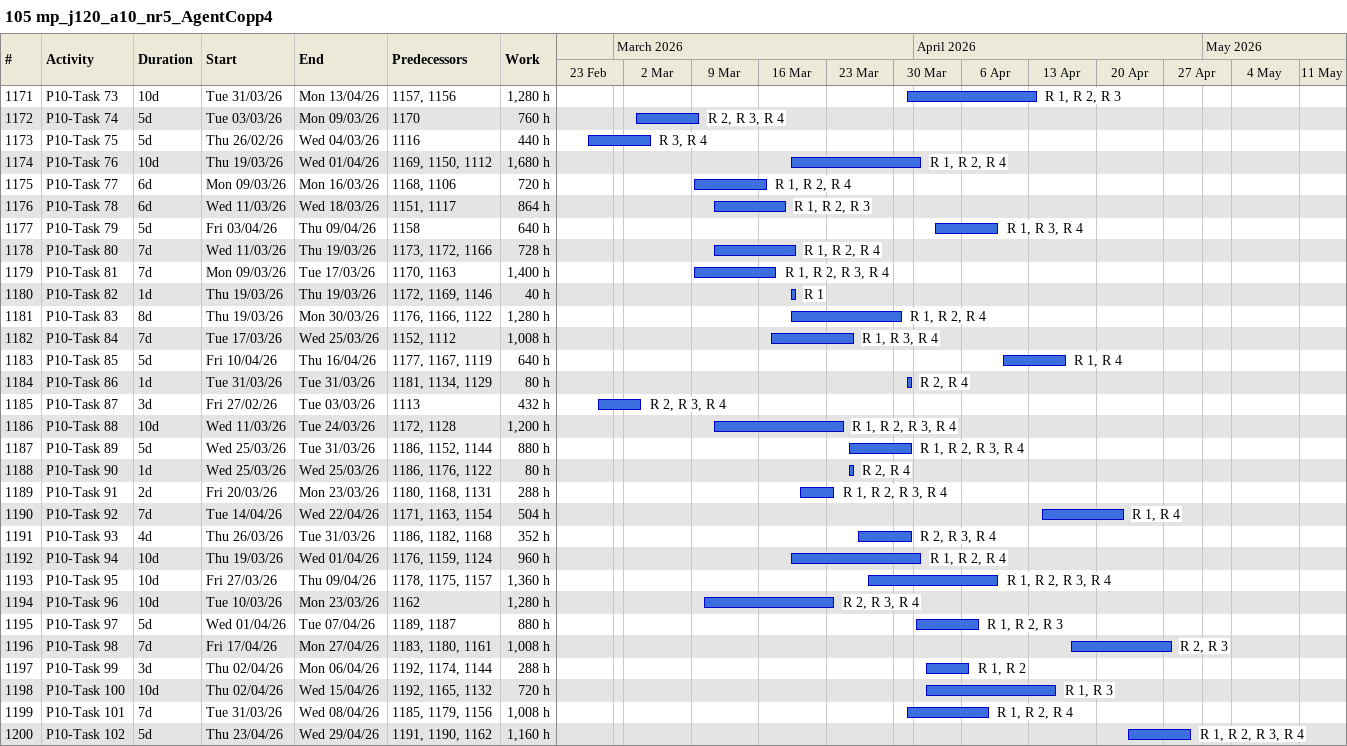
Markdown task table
105 mp_j120_a10_nr5_AgentCopp4

| ID | Task | Duration | Start | Finish | Predecessors | Resources | Work (h) |
|---|---|---|---|---|---|---|---|
| 1171 | P10-Task 73 | 10d | 2026-03-31 | 2026-04-13 | 1157, 1156 | R 1, R 2, R 3 | 1280 |
| 1172 | P10-Task 74 | 5d | 2026-03-03 | 2026-03-09 | 1170 | R 2, R 3, R 4 | 760 |
| 1173 | P10-Task 75 | 5d | 2026-02-26 | 2026-03-04 | 1116 | R 3, R 4 | 440 |
| 1174 | P10-Task 76 | 10d | 2026-03-19 | 2026-04-01 | 1169, 1150, 1112 | R 1, R 2, R 4 | 1680 |
| 1175 | P10-Task 77 | 6d | 2026-03-09 | 2026-03-16 | 1168, 1106 | R 1, R 2, R 4 | 720 |
| 1176 | P10-Task 78 | 6d | 2026-03-11 | 2026-03-18 | 1151, 1117 | R 1, R 2, R 3 | 864 |
| 1177 | P10-Task 79 | 5d | 2026-04-03 | 2026-04-09 | 1158 | R 1, R 3, R 4 | 640 |
| 1178 | P10-Task 80 | 7d | 2026-03-11 | 2026-03-19 | 1173, 1172, 1166 | R 1, R 2, R 4 | 728 |
| 1179 | P10-Task 81 | 7d | 2026-03-09 | 2026-03-17 | 1170, 1163 | R 1, R 2, R 3, R 4 | 1400 |
| 1180 | P10-Task 82 | 1d | 2026-03-19 | 2026-03-19 | 1172, 1169, 1146 | R 1 | 40 |
| 1181 | P10-Task 83 | 8d | 2026-03-19 | 2026-03-30 | 1176, 1166, 1122 | R 1, R 2, R 4 | 1280 |
| 1182 | P10-Task 84 | 7d | 2026-03-17 | 2026-03-25 | 1152, 1112 | R 1, R 3, R 4 | 1008 |
| 1183 | P10-Task 85 | 5d | 2026-04-10 | 2026-04-16 | 1177, 1167, 1119 | R 1, R 4 | 640 |
| 1184 | P10-Task 86 | 1d | 2026-03-31 | 2026-03-31 | 1181, 1134, 1129 | R 2, R 4 | 80 |
| 1185 | P10-Task 87 | 3d | 2026-02-27 | 2026-03-03 | 1113 | R 2, R 3, R 4 | 432 |
| 1186 | P10-Task 88 | 10d | 2026-03-11 | 2026-03-24 | 1172, 1128 | R 1, R 2, R 3, R 4 | 1200 |
| 1187 | P10-Task 89 | 5d | 2026-03-25 | 2026-03-31 | 1186, 1152, 1144 | R 1, R 2, R 3, R 4 | 880 |
| 1188 | P10-Task 90 | 1d | 2026-03-25 | 2026-03-25 | 1186, 1176, 1122 | R 2, R 4 | 80 |
| 1189 | P10-Task 91 | 2d | 2026-03-20 | 2026-03-23 | 1180, 1168, 1131 | R 1, R 2, R 3, R 4 | 288 |
| 1190 | P10-Task 92 | 7d | 2026-04-14 | 2026-04-22 | 1171, 1163, 1154 | R 1, R 4 | 504 |
| 1191 | P10-Task 93 | 4d | 2026-03-26 | 2026-03-31 | 1186, 1182, 1168 | R 2, R 3, R 4 | 352 |
| 1192 | P10-Task 94 | 10d | 2026-03-19 | 2026-04-01 | 1176, 1159, 1124 | R 1, R 2, R 4 | 960 |
| 1193 | P10-Task 95 | 10d | 2026-03-27 | 2026-04-09 | 1178, 1175, 1157 | R 1, R 2, R 3, R 4 | 1360 |
| 1194 | P10-Task 96 | 10d | 2026-03-10 | 2026-03-23 | 1162 | R 2, R 3, R 4 | 1280 |
| 1195 | P10-Task 97 | 5d | 2026-04-01 | 2026-04-07 | 1189, 1187 | R 1, R 2, R 3 | 880 |
| 1196 | P10-Task 98 | 7d | 2026-04-17 | 2026-04-27 | 1183, 1180, 1161 | R 2, R 3 | 1008 |
| 1197 | P10-Task 99 | 3d | 2026-04-02 | 2026-04-06 | 1192, 1174, 1144 | R 1, R 2 | 288 |
| 1198 | P10-Task 100 | 10d | 2026-04-02 | 2026-04-15 | 1192, 1165, 1132 | R 1, R 3 | 720 |
| 1199 | P10-Task 101 | 7d | 2026-03-31 | 2026-04-08 | 1185, 1179, 1156 | R 1, R 2, R 4 | 1008 |
| 1200 | P10-Task 102 | 5d | 2026-04-23 | 2026-04-29 | 1191, 1190, 1162 | R 1, R 2, R 3, R 4 | 1160 |
